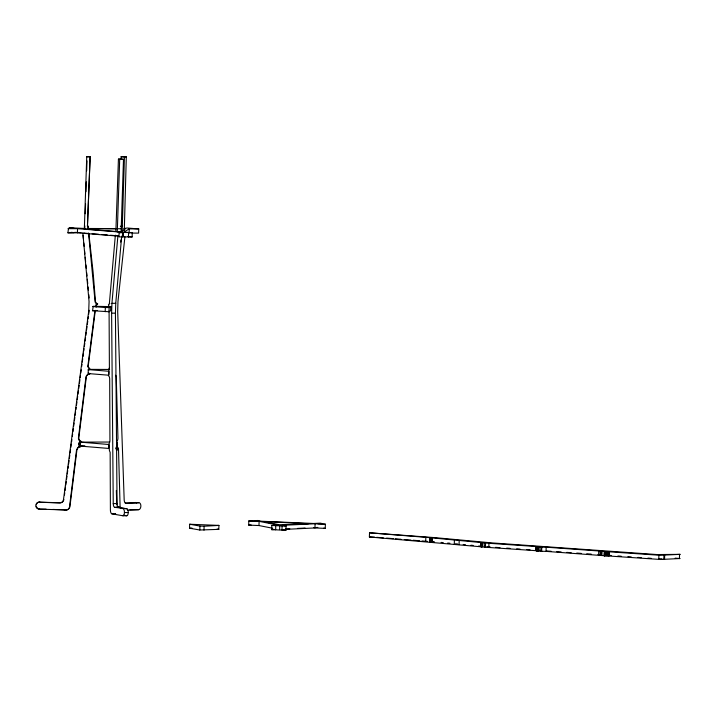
<?xml version="1.0" encoding="UTF-8"?>
<svg xmlns="http://www.w3.org/2000/svg" width="716" height="716" viewBox="0 0 716 716"><rect width="100%" height="100%" fill="white"/><g stroke="black" fill="none" stroke-linecap="round" stroke-linejoin="round"><path stroke-width="1.07" d="M96.007 307.012L95.98 304.748L97.251 304.613L97.269 303.924A2.64 2.622 57.1 0 1 95.058 301.517L88.56 233.049M97.251 304.613L97.671 303.665A2.64 2.622 57.1 0 1 95.452 301.266L93.116 272.304L88.873 233.765L88.48 234.016M108.85 311.192A3.007 1.253 -89.8 0 1 109.092 312.91L109.396 367.415C108.214 370.074 109.825 373.877 108.402 375.793A3.329 1.378 -89.8 0 1 109.682 379.059L109.933 440.286A3.517 1.459 -89.8 0 1 108.913 443.687C109.933 446.56 108.367 449.388 110.157 452.414L110.398 510.087A3.974 1.647 -89.8 0 0 111.857 513.837L122.866 515.762L126.678 515.771A3.49 1.45 -89.8 0 0 128.245 512.549A3.49 1.45 -89.8 0 0 126.911 508.808L114.721 507.331A3.795 1.575 -89.8 0 1 113.244 503.59L111.615 313.143L111.938 303.307L117.871 236.128L117.12 235.752M126.911 508.808L118.525 507.34A3.795 1.575 -89.8 0 1 117.057 503.599L115.428 313.152L115.75 303.324L121.684 236.146M121.076 158.889L121.138 156.688L126.302 156.84L124.28 230.704M122.159 231.599L124.45 156.929L126.302 156.84M118.937 236.173L77.418 232.852L67.931 232.816L68.468 228.395M77.418 232.852L77.552 228.673L120.163 232.074L119.098 232.709L118.954 236.889L132.129 236.942L132.263 232.763L123.832 232.091L129.247 228.887L138.743 228.932L138.609 233.112L132.272 233.085M84.327 229.46L86.734 156.732L90.144 156.598L87.45 226.256L90.144 156.598M84.721 229.21L84.828 225.88L84.434 226.14M85.231 213.762L85.562 203.845M85.965 191.736L86.287 181.819M86.654 170.802L86.985 160.885M80.729 446.533L79.011 446.9L80.729 446.533L80.174 445.808C78.151 447.411 78.259 440.877 80.487 442.157L80.908 441.199A3.517 3.49 57.1 0 1 78.858 437.557L86.323 376.947A3.329 3.312 57.1 0 1 88.918 374.119M80.174 445.808C78.644 446.041 78.787 440.779 80.881 441.897M80.013 442.121L108.751 444.484L108.617 448.431L79.879 446.068L80.013 442.121L109.441 442.041M80.335 446.784L80.756 445.835M80.487 442.157L80.514 441.459A3.517 3.49 57.1 0 1 78.465 437.816L85.929 377.198A3.329 3.312 57.1 0 1 89.339 374.307L89.76 373.358L88.39 373.68L88.229 372.982M79.879 446.068L80.416 445.817L80.55 441.87M87.737 229.406L88.238 226.014L88.14 229.147M89.339 374.307L89.366 373.609M88.319 370.199L88.426 369.554L89.5 369.662L89.518 368.973C89.948 368.337 87.656 366.941 88.31 365.473L95.165 311.541A3.007 2.989 57.1 0 1 95.559 310.395M92.597 310.717L93.169 306.278L110.747 306.609L110.604 310.789L109.002 311.737L92.597 310.717L97.394 310.476M96.409 306.752L96.418 304.398L97.644 304.363M105.18 311.72L105.324 307.54L92.74 306.538M109.002 311.737L109.145 307.558L110.747 306.609M115.867 231.608L118.435 159.104L122.248 159.122L123.501 159.337L121.094 232.065M117.281 232.056L119.688 159.328L118.435 159.104M122.624 236.906L122.767 232.727L123.421 232.333L132.263 232.763M123.286 236.513L123.421 232.333M120.234 508.065A3.974 2.425 -85.7 0 1 120.118 507.17L118.534 450.006C118.999 448.046 116.699 447.249 116.377 446.283C118.516 446.695 117.173 441.879 116.511 441.656A3.517 2.148 -85.7 0 0 117.943 438.022L116.261 377.341A3.329 2.032 -85.7 0 0 115.661 375.22M128.45 236.924L128.585 232.745M129.113 233.067L129.247 228.887M189.516 528.184L189.651 524.237L218.935 525.41L218.801 529.357L199.818 530.019L189.516 528.184L191.977 528.05M199.818 530.019L199.952 526.072L189.651 524.237M203.988 530.18L204.114 526.233L218.935 525.41M272.823 528.283L258.968 525.544L248.694 525.105L248.828 520.926L257.635 521.069L255.317 520.613L257.832 520.496L261.617 521.239L313.635 523.468L320.124 523.154L321.582 523.45L317.609 523.638L325.386 524.202L325.243 528.381L314.959 527.943L285.38 529.357M258.968 525.544L259.111 521.364L278.3 525.159L271.811 525.472L271.668 529.652L285.935 530.261L286.069 526.081L282.274 525.329L315.094 523.763L325.386 524.202M275.642 529.822L275.785 525.642L286.069 526.081M279.625 529.634L279.759 525.455M281.952 530.091L282.086 525.911M314.959 527.943L315.094 523.763M430.737 537.788C431.578 548.367 427.022 535.72 432.455 537.931L481.313 542.567L481.367 546.827L369.384 536.982L369.528 532.802L434.549 537.609L492.357 542.934L656.966 554.551L680.2 554.354L660.233 555.285L601.261 551.266M430.182 541.94L430.316 537.761M430.388 541.958L430.531 537.779M430.808 541.985L430.942 537.805M431.005 542.003L431.148 537.823M431.202 542.021L431.345 537.841M431.399 542.03L431.533 537.85M431.587 542.048L431.73 537.868M431.775 542.066L431.918 537.886M431.963 542.084L432.097 537.904M432.321 542.11L432.455 537.931M454.275 544.223L454.409 540.043M459.054 544.679L459.198 540.499M480.517 546.657L480.651 542.477M481.036 546.881L481.6 546.926L481.743 542.755L482.727 542.728L485.627 542.97L484.947 543.005L484.804 547.185L535.729 550.667C538.692 552.331 538.718 545.717 535.872 546.487L484.947 543.005M481.6 546.926L482.11 542.719M484.804 547.185L485.493 547.158L482.754 546.926L482.897 542.746M485.018 547.113L485.09 545.019M485.466 547.158L485.511 543.05M488.822 547.328L488.965 543.149M535.729 550.667L535.872 546.487M536.275 550.711C535.872 544.849 537.322 545.279 536.857 550.774M536.526 550.729L536.615 546.55M536.678 550.756L536.812 546.577M537.009 550.801L537.143 546.621M537.134 550.819L537.269 546.639M537.367 546.666L537.349 550.935L541.752 551.195L541.063 551.231L541.198 547.051L541.887 547.015M537.859 550.971L538.002 546.791L541.887 547.015M538.226 550.944L538.36 546.764M539.014 550.971L539.157 546.791M541.278 551.15L541.412 546.97M541.403 551.213L541.547 547.033M541.063 551.231L541.627 551.275L541.77 547.096L545.422 547.131L600.026 551.069L600.214 555.428L660.555 559.482L680.066 558.534L675.17 558.14M600.214 555.428L546.039 551.365L546.174 547.185M598.603 555.124L598.746 550.944M600.778 555.473L601.261 551.266L601.145 555.437M601.905 555.464L602.075 551.293M604.402 555.652L604.429 551.472L603.973 555.723L604.662 555.697L604.188 555.652M604.537 555.768L604.725 551.526M604.796 555.75L604.939 551.571M605.11 555.741L605.244 551.562M605.45 555.732L605.593 551.553M605.826 555.732L605.969 551.553M606.237 555.732L606.371 551.553M606.658 555.741L606.801 551.562M607.096 555.75L607.24 551.571M607.544 555.759L607.687 551.58M607.991 555.777L608.135 551.597M608.43 555.804L608.564 551.624M608.851 555.822L608.985 551.642M609.244 555.849L609.388 551.669M658.774 559.393L658.908 555.213M663.822 559.491L663.956 555.312M664.538 559.456L664.681 555.276M679.412 558.614L679.556 554.435M79.413 446.641L77.901 447.545L76.961 449.523L69.926 506.624A3.974 3.947 57.1 0 1 66.024 509.944L39.156 509.157A3.49 3.473 57.1 0 1 35.8 505.541A3.49 3.473 57.1 0 1 39.389 502.193L59.535 502.981A3.795 3.768 57.1 0 0 63.473 499.67L88.712 311.353L89.052 301.517L82.85 233.094M88.668 314.413L89.16 310.279M95.326 310.395A3.007 2.989 57.1 0 0 94.763 311.8L87.916 365.733L88.229 367.594L89.518 368.973M109.378 368.087L109.306 368.74M124.915 236.79L117.961 301.624L117.692 311.46L124.181 500.01A3.795 2.309 -85.7 0 0 126.437 503.357L138.832 502.722A3.49 2.13 -85.7 0 1 140.873 506.096A3.49 2.13 -85.7 0 1 138.644 509.685L127.546 510.257M120.673 242.089L120.923 239.914M65.63 510.195A3.974 3.947 57.1 0 0 69.524 506.874L76.558 449.773L78.599 446.999M64.458 494.98L64.753 492.769M65.058 490.55L65.496 487.229M65.8 485.009L66.239 481.689M66.534 479.469L66.982 476.149M67.277 473.938L67.725 470.609M68.02 468.398L68.324 466.179M68.62 463.968L69.067 460.639M69.362 458.428L69.81 455.099M70.105 452.888L70.544 449.567M70.848 447.348L71.287 444.027M71.591 441.808L71.886 439.597M72.334 436.268L72.629 434.057M72.925 431.838L73.372 428.517M73.667 426.297L74.115 422.977M74.41 420.757L74.858 417.437M75.153 415.226L75.601 411.897M75.896 409.686L76.191 407.467M76.487 405.256L76.934 401.927M77.23 399.716L77.677 396.387M77.972 394.176L78.42 390.855M78.715 388.636L79.163 385.315M79.458 383.096L79.906 379.775M80.201 377.556L80.496 375.345M80.792 373.125L81.239 369.805M81.687 366.485L81.982 364.265M82.277 362.045L82.725 358.725M83.02 356.514L83.468 353.185M83.763 350.974L84.058 348.755M84.363 346.544L84.801 343.215M85.106 341.004L85.544 337.675M85.848 335.464L86.287 332.143M86.582 329.924L87.03 326.603M87.325 324.384L87.773 321.063M88.068 318.844L88.372 316.633M108.895 306.063L108.42 304.783A2.64 1.092 -89.8 0 0 109.45 302.644L115.357 235.152M117.093 446.247L117.236 442.399M537.465 546.729L538.002 546.791M87.889 366.404L88.292 366.109L88.39 366.816M89.518 369.035L89.912 368.785L89.5 369.662M77.507 447.804L78.232 447.249M39.389 502.193L59.929 502.73A3.795 3.768 57.1 0 0 63.867 499.41L63.473 499.67M39.156 509.157L46.137 509.166M64.404 510.15L64.798 509.89L52.724 509.416M67.931 232.816L74.151 232.593L71.063 232.351M85.061 228.708L84.622 228.959L117.191 231.563L121.013 231.581L125.148 229.129M481.94 546.908L482.754 546.926M82.447 233.344L84.3 233.174M369.384 536.982L374.477 537.143M425.841 537.295L425.707 541.475M430.101 537.752L430.692 537.716L369.528 532.802M429.967 541.923L430.558 541.896M125.193 502.999L138.832 502.722M129.784 509.729L138.644 509.685M248.694 525.105L251.137 524.98M271.668 529.652L274.917 529.491M285.469 528.99L289.828 528.784M297.462 528.417L305.097 528.05M313.492 527.647L317.823 527.441M661.897 558.829L659.105 558.847M541.627 551.275L546.039 551.365M433.135 541.833L434.415 541.788M119.688 159.328L123.501 159.337M117.388 228.726L121.201 228.735M111.938 303.307L115.75 303.324M111.615 313.143L115.428 313.152M113.244 503.59L117.057 503.599M114.721 507.331L118.525 507.34M122.866 515.762A3.49 1.45 -89.8 0 0 124.432 512.531L128.245 512.549M111.857 513.837L115.661 513.846A3.974 1.647 -89.8 0 1 115.473 513.775M68.476 228.395L74.294 228.413L69.139 228.001L69.55 227.76L84.479 228.458M87.737 228.476L116.144 228.592M123.805 228.619L127.063 228.001L138.743 228.932M68.065 228.637L77.838 228.681M87.28 228.717L116.198 228.834M81.087 232.619L74.67 232.36M119.098 232.709L122.767 232.727M105.324 307.54L109.145 307.558M89.831 369.366L109.602 369.447M80.416 445.817L84.864 445.844M86.734 156.732L89.751 156.858M79.78 446.068L80.362 446.086M199.952 526.072L204.114 526.233M248.828 520.926L259.407 521.373M271.811 525.472L275.785 525.642M495.562 547.346L500.01 547.659M506.677 548.134L510.016 548.367M516.692 548.841L520.031 549.074M526.699 549.548L530.037 549.781M536.714 550.255L540.043 550.488M546.72 550.962L551.168 551.275M556.726 551.669L561.183 551.982M566.741 552.376L571.189 552.689M576.747 553.083L581.195 553.396M586.762 553.79L591.21 554.103M597.878 554.569L600.106 554.73M607.893 555.276L611.231 555.518M617.899 555.983L621.237 556.225M627.914 556.69L631.252 556.932M637.92 557.397L641.259 557.639M647.935 558.104L651.265 558.346M121.138 156.688L124.45 156.929M120.333 226.202L122.543 226.363M115.84 447.858L118.051 448.019M116.001 448.198L118.212 448.359M116.135 448.574L118.337 448.735M116.234 448.977L118.435 449.138M116.296 449.397L118.507 449.567M116.323 449.836L118.534 450.006M116.806 506.919L120.118 507.17M490.192 546.952L486.862 546.693M84.488 233.139L88.829 233.488M92.087 233.747L98.593 234.266M101.851 234.526L107.284 234.964M110.532 235.224L115.965 235.654M127.913 236.611L132.129 236.942M600.357 551.248L600.921 551.293M541.198 547.051L541.77 547.096M481.179 542.701L481.743 542.755M376.688 537.322L383.311 537.85M386.622 538.11L393.245 538.638M395.456 538.817L400.978 539.255M404.289 539.524L410.921 540.052M413.123 540.231L419.755 540.759M421.957 540.938L427.479 541.377M431.99 541.735L433.126 541.833M441.056 542.415L443.267 542.621M447.697 543.041L449.916 543.247M455.448 543.766L457.667 543.972M463.198 544.5L465.418 544.706M470.949 545.225L473.169 545.431M478.7 545.959L480.919 546.165M123.528 515.225L126.678 515.771M217.1 529.052L218.801 529.357M323.775 528.086L325.243 528.381M282.14 529.509L285.935 530.261M83.065 235.287L83.378 238.589M83.808 242.984L84.121 246.286M84.551 250.681L84.873 253.983M85.186 257.277L85.616 261.68M85.938 264.974L86.251 268.276M86.681 272.671L86.994 275.973M87.316 279.267L87.746 283.67M88.059 286.964L88.381 290.266M88.811 294.661L89.124 297.963M116.35 490.433L116.744 504.726M123.098 508.799A3.49 1.45 -89.8 0 1 124.432 512.531M109.843 303.566A2.64 1.611 -85.7 0 1 109.494 303.718M135.521 502.471A3.49 2.13 -85.7 0 1 136.577 502.883M89.33 374.056A3.329 3.312 57.1 0 1 89.742 374.056M39.559 508.906A3.49 3.473 57.1 0 1 36.283 506.194M36.346 504.386A3.49 3.473 57.1 0 1 39.783 501.943M88.301 369.617L88.175 373.564L108.626 375.202L108.751 371.255L88.301 369.617M267.229 521.713L264.616 521.839L279.285 524.738L308.507 523.718L267.229 521.713"/></g></svg>
